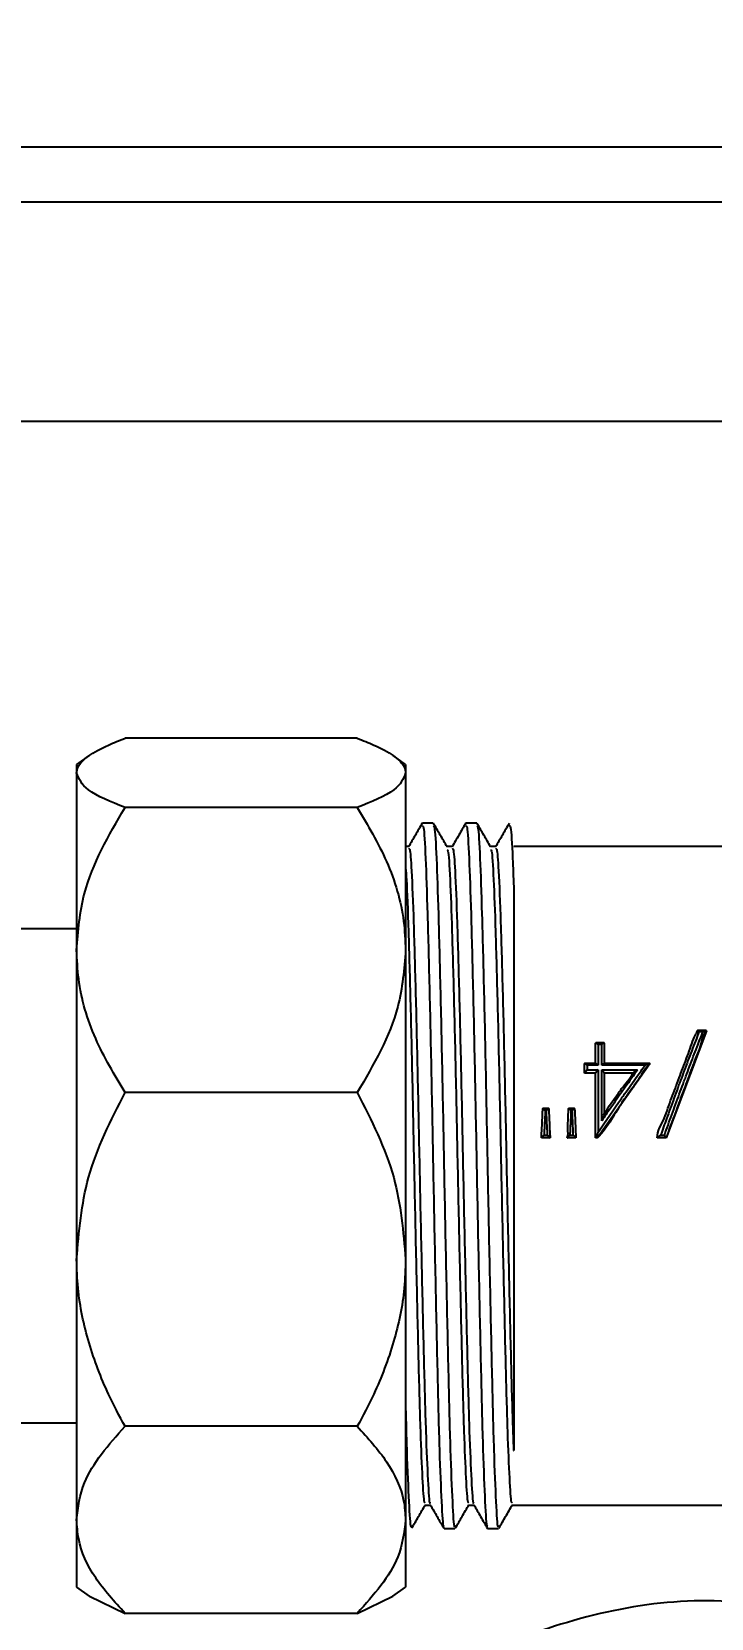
# Model space of a CAD drawing. Extents: x 75 to 2075, y 25 to 1460.
# Drawn here: x 436.7 to 467.6, y 1162.4 to 1234.7 of the extents above; entities that cross this region are included whole.
import ezdxf

# ---------------------------------------------------------------- set-up
doc = ezdxf.new("R2010")
doc.units = 0
doc.header["$LTSCALE"] = 5
doc.linetypes.add('SLD-KATı', pattern=[0])
doc.layers.get('0').update_dxf_attribs({"linetype": 'CONTINUOUS'})
doc.styles.add('SLDTEXTSTYLE1', font='GOTHIC.TTF', dxfattribs={"width": 0.913})
doc.dimstyles.new('SLDDIMSTYLE1', dxfattribs={"dimtxt": 17.5, "dimasz": 16.51, "dimexe": 0, "dimexo": 0.0625, "dimgap": 4.375, "dimtad": 1, "dimlfac": 0.8, "dimrnd": 1e-09, "dimzin": 12, "dimtxsty": 'SLDTEXTSTYLE1', "dimsah": 1, "dimcen": 0.09, "dimazin": 3, "dimtfac": 1, "dimtofl": 0, "dimtmove": 0, "dimatfit": 3, "dimtolj": 1, "dimtzin": 12})

# ---------------------------------------------------------------- blocks, each defined once
blk = doc.blocks.new('_D_5')
at = {"color": 7, "linetype": 'SLD-KATı'}
for p, q in [((224.877, 1226.853), (224.877, 1278.192)), ((924.877, 1226.853), (924.877, 1278.192)), ((224.877, 1273.192), (924.877, 1273.192))]:
    blk.add_line(p, q, dxfattribs=at)
for points in [[(224.877, 1273.192), (241.387, 1270.652), (241.387, 1275.732)], [(924.877, 1273.192), (908.367, 1275.732), (908.367, 1270.652)]]:
    blk.add_solid(points, dxfattribs=at)
at = {"color": 7, "linetype": 'SLD-KATı', "insert": (543.242, 1295.545), "char_height": 17.5, "attachment_point": 1, "style": 'SLDTEXTSTYLE1'}
blk.add_mtext('560', dxfattribs=at)

msp = doc.modelspace()

# ---------------------------------------------------------------- linework, layer by layer
at = {"color": 7, "linetype": 'SLD-KATı'}
for p, q in [((904.789, 1229.442), (244.966, 1229.442)), ((903.627, 1226.942), (246.127, 1226.942)), ((484.877, 1216.942), (426.16, 1216.942)), ((451.501, 1202.504), (440.915, 1202.504)), ((439.283, 1201.719), (438.708, 1201.317)), ((453.708, 1201.317), (453.137, 1201.716)), ((438.708, 1201.317), (438.708, 1200.925)), ((438.708, 1200.925), (438.708, 1192.854)), ((453.708, 1201.317), (453.708, 1200.925)), ((453.708, 1200.925), (453.708, 1192.854)), ((451.501, 1199.347), (440.915, 1199.347)), ((454.966, 1198.641), (454.47, 1198.641)), ((456.95, 1198.641), (456.454, 1198.641)), ((453.85, 1197.567), (453.708, 1197.567)), ((455.835, 1197.567), (455.592, 1197.567)), ((457.819, 1197.567), (457.576, 1197.567)), ((514.872, 1197.567), (458.633, 1197.567)), ((438.708, 1193.817), (426.263, 1193.817)), ((438.708, 1192.854), (438.708, 1178.756)), ((453.708, 1192.854), (453.708, 1178.756)), ((462.367, 1187.677), (462.367, 1188.615)), ((462.75, 1188.624), (462.377, 1188.624)), ((462.76, 1188.615), (462.76, 1187.677)), ((467.415, 1189.169), (465.585, 1184.295)), ((467.005, 1189.185), (467.001, 1189.175)), ((467.399, 1189.186), (467.01, 1189.186)), ((467.255, 1189.122), (467.081, 1189.122)), ((467.415, 1189.175), (467.415, 1189.169)), ((462.48, 1188.556), (462.48, 1187.609)), ((462.647, 1188.556), (462.48, 1188.556)), ((462.647, 1187.609), (462.647, 1188.556)), ((461.862, 1187.252), (461.862, 1187.677)), ((461.862, 1187.252), (461.862, 1187.252)), ((462.367, 1187.252), (461.862, 1187.252)), ((461.862, 1187.252), (461.862, 1187.249)), ((462.367, 1187.249), (461.862, 1187.249)), ((462.374, 1187.684), (461.869, 1187.684)), ((461.975, 1187.609), (461.975, 1187.395)), ((462.48, 1187.609), (461.975, 1187.609)), ((461.975, 1187.395), (462.48, 1187.395)), ((462.367, 1184.297), (462.367, 1187.252)), ((464.835, 1187.673), (462.447, 1184.295)), ((462.48, 1187.395), (462.48, 1184.556)), ((464.621, 1187.609), (462.647, 1187.609)), ((462.647, 1187.395), (464.277, 1187.395)), ((462.647, 1185.075), (462.647, 1187.395)), ((464.822, 1187.684), (462.752, 1187.684)), ((462.76, 1187.252), (462.76, 1185.413)), ((464.064, 1187.252), (462.76, 1187.252)), ((464.064, 1187.249), (462.76, 1187.249)), ((464.835, 1187.677), (464.835, 1187.673)), ((451.501, 1186.36), (440.915, 1186.36)), ((460.23, 1185.629), (459.963, 1185.629)), ((460.125, 1185.538), (460.068, 1185.538)), ((461.408, 1185.629), (461.139, 1185.629)), ((461.303, 1185.538), (461.243, 1185.538)), ((460.292, 1184.297), (459.899, 1184.297)), ((459.899, 1184.297), (459.899, 1184.295)), ((460.292, 1184.295), (459.899, 1184.295)), ((460.017, 1184.422), (460.174, 1184.422)), ((460.292, 1184.297), (460.292, 1184.295)), ((461.47, 1184.297), (461.077, 1184.297)), ((461.077, 1184.297), (461.077, 1184.295)), ((461.47, 1184.295), (461.077, 1184.295)), ((461.194, 1184.422), (461.352, 1184.422)), ((461.47, 1184.297), (461.47, 1184.295)), ((462.367, 1184.297), (462.367, 1184.295)), ((462.447, 1184.295), (462.367, 1184.295)), ((462.447, 1184.297), (462.447, 1184.295)), ((465.585, 1184.297), (465.172, 1184.297)), ((465.172, 1184.297), (465.172, 1184.295)), ((465.585, 1184.295), (465.172, 1184.295)), ((465.331, 1184.422), (465.506, 1184.422)), ((465.585, 1184.297), (465.585, 1184.295)), ((438.708, 1178.756), (438.708, 1166.891)), ((453.708, 1178.756), (453.708, 1166.891)), ((390.502, 1171.317), (438.708, 1171.317)), ((451.501, 1171.152), (440.915, 1171.152)), ((458.627, 1170.053), (458.633, 1170.044)), ((438.708, 1166.891), (438.708, 1163.817)), ((453.708, 1166.891), (453.708, 1163.817)), ((454.594, 1167.567), (454.836, 1167.567)), ((456.579, 1167.567), (456.82, 1167.567)), ((458.563, 1167.567), (468.255, 1167.567)), ((455.46, 1166.493), (455.956, 1166.493)), ((457.444, 1166.493), (457.94, 1166.493)), ((438.708, 1163.817), (439.286, 1163.412)), ((439.29, 1163.417), (440.915, 1162.63)), ((451.501, 1162.63), (453.126, 1163.417)), ((453.13, 1163.412), (453.708, 1163.817)), ((451.501, 1162.63), (440.915, 1162.63))]:
    msp.add_line(p, q, dxfattribs=at)
msp.add_arc((462.399, 1184.249), 0.0574, 85.83378, 123.71167, dxfattribs=at)
for points, knots in [([(438.708, 1200.925), (438.722, 1201.016), (438.761, 1201.278), (439.204, 1201.711), (439.996, 1202.145), (440.656, 1202.403), (440.915, 1202.504)], [0, 0, 0, 0, 0.1638324, 0.4746301, 0.7943883, 1, 1, 1, 1]), ([(451.501, 1202.504), (451.759, 1202.403), (452.409, 1202.15), (453.205, 1201.715), (453.654, 1201.283), (453.694, 1201.016), (453.708, 1200.925)], [0, 0, 0, 0, 0.2056132, 0.5170099, 0.8361664, 1, 1, 1, 1]), ([(440.915, 1199.347), (440.269, 1199.61), (439.045, 1200.109), (438.816, 1200.663), (438.708, 1200.925)], [0, 0, 0, 0, 0.527507, 1, 1, 1, 1]), ([(453.708, 1200.925), (453.6, 1200.663), (453.371, 1200.109), (452.147, 1199.61), (451.501, 1199.347)], [0, 0, 0, 0, 0.472492, 1, 1, 1, 1]), ([(438.708, 1192.854), (438.778, 1193.723), (438.963, 1196.003), (440.169, 1198.069), (440.915, 1199.347)], [0, 0, 0, 0, 0.381418, 1, 1, 1, 1]), ([(451.501, 1199.347), (451.981, 1198.539), (452.958, 1196.897), (453.627, 1194.663), (453.688, 1193.293), (453.708, 1192.854)], [0, 0, 0, 0, 0.3967483, 0.8067536, 1, 1, 1, 1]), ([(454.459, 1198.632), (454.356, 1198.453), (454.149, 1198.094), (453.942, 1197.736), (453.838, 1197.557)], [0, 0, 0, 0, 0.5, 1, 1, 1, 1]), ([(454.47, 1198.479), (454.487, 1198.501), (454.534, 1198.562), (454.616, 1197.2), (454.702, 1194.637), (454.794, 1191.031), (454.888, 1186.746), (454.973, 1182.112), (455.067, 1177.521), (455.158, 1173.347), (455.245, 1169.897), (455.341, 1167.592), (455.406, 1166.488), (455.444, 1166.605), (455.452, 1166.629)], [0, 0, 0, 0, 0.052283, 0.145592, 0.236812, 0.329599, 0.422585, 0.513715, 0.606929, 0.69933, 0.790828, 0.884202, 0.975821, 1, 1, 1, 1]), ([(455.597, 1197.557), (455.494, 1197.736), (455.287, 1198.094), (455.08, 1198.452), (454.976, 1198.632)], [0, 0, 0, 0, 0.499987, 1, 1, 1, 1]), ([(454.977, 1198.469), (454.991, 1198.482), (455.034, 1198.524), (455.112, 1197.191), (455.198, 1194.639), (455.29, 1191.03), (455.384, 1186.746), (455.469, 1182.112), (455.564, 1177.521), (455.654, 1173.347), (455.741, 1169.899), (455.837, 1167.582), (455.905, 1166.468), (455.946, 1166.607), (455.956, 1166.644)], [0, 0, 0, 0, 0.041377, 0.134911, 0.226352, 0.319364, 0.412575, 0.503926, 0.597365, 0.689989, 0.781709, 0.875309, 0.96715, 1, 1, 1, 1]), ([(456.444, 1198.632), (456.34, 1198.453), (456.133, 1198.094), (455.926, 1197.736), (455.823, 1197.557)], [0, 0, 0, 0, 0.5, 1, 1, 1, 1]), ([(456.455, 1198.479), (456.472, 1198.501), (456.519, 1198.562), (456.6, 1197.2), (456.686, 1194.637), (456.779, 1191.031), (456.872, 1186.746), (456.957, 1182.112), (457.052, 1177.521), (457.143, 1173.347), (457.23, 1169.897), (457.325, 1167.592), (457.39, 1166.488), (457.428, 1166.605), (457.436, 1166.629)], [0, 0, 0, 0, 0.052283, 0.145592, 0.236812, 0.329599, 0.422585, 0.513715, 0.606929, 0.69933, 0.790828, 0.884202, 0.975821, 1, 1, 1, 1]), ([(457.582, 1197.557), (457.478, 1197.736), (457.271, 1198.094), (457.064, 1198.452), (456.961, 1198.632)], [0, 0, 0, 0, 0.499979, 1, 1, 1, 1]), ([(456.962, 1198.469), (456.975, 1198.482), (457.018, 1198.524), (457.096, 1197.191), (457.182, 1194.639), (457.275, 1191.03), (457.368, 1186.746), (457.453, 1182.112), (457.548, 1177.521), (457.639, 1173.347), (457.726, 1169.899), (457.821, 1167.582), (457.889, 1166.468), (457.93, 1166.607), (457.941, 1166.644)], [0, 0, 0, 0, 0.041377, 0.134911, 0.226352, 0.319364, 0.412575, 0.503926, 0.597365, 0.689989, 0.781709, 0.875309, 0.96715, 1, 1, 1, 1]), ([(458.428, 1198.632), (458.324, 1198.453), (458.117, 1198.094), (457.911, 1197.736), (457.807, 1197.557)], [0, 0, 0, 0, 0.5, 1, 1, 1, 1]), ([(458.429, 1198.49), (458.449, 1198.52), (458.499, 1198.596), (458.571, 1197.455), (458.617, 1196.186), (458.633, 1195.737)], [0, 0, 0, 0, 0.304331, 0.754226, 1, 1, 1, 1]), ([(453.85, 1197.446), (453.864, 1197.468), (453.904, 1197.535), (453.981, 1196.507), (454.043, 1194.956), (454.108, 1192.868), (454.174, 1190.467), (454.267, 1186.466), (454.353, 1182.143), (454.447, 1177.858), (454.538, 1173.963), (454.625, 1170.743), (454.721, 1168.593), (454.786, 1167.564), (454.823, 1167.671), (454.831, 1167.693)], [0, 0, 0, 0, 0.041561, 0.124718, 0.224722, 0.237052, 0.329913, 0.422972, 0.514173, 0.607461, 0.699935, 0.791505, 0.884952, 0.976643, 1, 1, 1, 1]), ([(455.598, 1197.406), (455.611, 1197.417), (455.654, 1197.456), (455.732, 1196.213), (455.818, 1193.833), (455.91, 1190.465), (456.004, 1186.467), (456.089, 1182.143), (456.184, 1177.859), (456.274, 1173.962), (456.36, 1170.805), (456.452, 1168.68), (456.522, 1167.596), (456.564, 1167.688), (456.579, 1167.719)], [0, 0, 0, 0, 0.040611, 0.133995, 0.22529, 0.318154, 0.411216, 0.50242, 0.59571, 0.688187, 0.77976, 0.868267, 0.955326, 1, 1, 1, 1]), ([(455.835, 1197.446), (455.848, 1197.468), (455.888, 1197.535), (455.965, 1196.507), (456.027, 1194.956), (456.092, 1192.868), (456.159, 1190.467), (456.252, 1186.466), (456.337, 1182.143), (456.432, 1177.858), (456.523, 1173.963), (456.609, 1170.743), (456.705, 1168.593), (456.77, 1167.564), (456.808, 1167.671), (456.815, 1167.693)], [0, 0, 0, 0, 0.041561, 0.124718, 0.224722, 0.237052, 0.329913, 0.422972, 0.514173, 0.607461, 0.699935, 0.791505, 0.884952, 0.976643, 1, 1, 1, 1]), ([(457.582, 1197.406), (457.596, 1197.417), (457.639, 1197.456), (457.717, 1196.213), (457.802, 1193.833), (457.895, 1190.465), (457.988, 1186.467), (458.074, 1182.143), (458.168, 1177.859), (458.259, 1173.962), (458.344, 1170.805), (458.436, 1168.68), (458.506, 1167.596), (458.549, 1167.688), (458.563, 1167.719)], [0, 0, 0, 0, 0.040611, 0.133995, 0.22529, 0.318154, 0.411216, 0.50242, 0.59571, 0.688187, 0.77976, 0.868267, 0.955326, 1, 1, 1, 1]), ([(457.819, 1197.446), (457.832, 1197.468), (457.872, 1197.535), (457.949, 1196.507), (458.011, 1194.956), (458.076, 1192.868), (458.143, 1190.467), (458.236, 1186.466), (458.322, 1182.143), (458.416, 1177.857), (458.507, 1173.966), (458.575, 1171.446), (458.616, 1170.34), (458.627, 1170.053)], [0, 0, 0, 0, 0.050455, 0.151408, 0.272812, 0.287781, 0.400513, 0.513487, 0.624205, 0.737456, 0.849719, 0.960885, 1, 1, 1, 1]), ([(453.708, 1196.603), (453.721, 1196.442), (453.765, 1195.902), (453.833, 1193.776), (453.926, 1190.48), (454.019, 1186.463), (454.105, 1182.144), (454.199, 1177.858), (454.29, 1173.962), (454.376, 1170.805), (454.467, 1168.68), (454.537, 1167.596), (454.58, 1167.688), (454.594, 1167.719)], [0, 0, 0, 0, 0.042964, 0.143855, 0.24648, 0.349324, 0.450116, 0.553212, 0.65541, 0.756609, 0.85442, 0.95063, 1, 1, 1, 1]), ([(458.633, 1195.737), (458.633, 1195.174), (458.633, 1194.044), (458.633, 1191.939), (458.633, 1189.605), (458.633, 1187.075), (458.633, 1184.436), (458.633, 1181.756), (458.633, 1179.14), (458.633, 1176.666), (458.633, 1174.391), (458.633, 1172.374), (458.633, 1170.951), (458.633, 1170.263), (458.633, 1170.044)], [0, 0, 0, 0, 0.08743, 0.175621, 0.263811, 0.352001, 0.440187, 0.528333, 0.616479, 0.702278, 0.788077, 0.87393, 0.95977, 1, 1, 1, 1]), ([(440.915, 1186.36), (440.434, 1187.168), (439.458, 1188.811), (438.789, 1191.045), (438.728, 1192.415), (438.708, 1192.854)], [0, 0, 0, 0, 0.396745, 0.80675, 1, 1, 1, 1]), ([(453.708, 1192.854), (453.638, 1191.984), (453.453, 1189.704), (452.247, 1187.638), (451.501, 1186.36)], [0, 0, 0, 0, 0.3814217, 1, 1, 1, 1]), ([(462.48, 1188.556), (462.479, 1188.557), (462.466, 1188.568), (462.44, 1188.591), (462.406, 1188.614), (462.382, 1188.625), (462.369, 1188.625), (462.368, 1188.618), (462.367, 1188.615)], [0, 0, 0, 0, 0.011045, 0.252597, 0.52455, 0.720929, 0.860113, 1, 1, 1, 1]), ([(462.76, 1188.615), (462.759, 1188.618), (462.757, 1188.625), (462.744, 1188.625), (462.721, 1188.614), (462.687, 1188.591), (462.66, 1188.568), (462.648, 1188.557), (462.647, 1188.556)], [0, 0, 0, 0, 0.139855, 0.279093, 0.475368, 0.747418, 0.988955, 1, 1, 1, 1]), ([(465.172, 1184.297), (465.172, 1184.297), (465.172, 1184.61), (465.466, 1185.039), (465.707, 1185.803), (465.917, 1186.34), (466.172, 1187.027), (466.367, 1187.553), (466.666, 1188.3), (466.79, 1188.762), (467.001, 1189.131), (467.001, 1189.175), (467.001, 1189.175)], [0, 0, 0, 0, 0.000014, 0.174577, 0.267552, 0.453566, 0.500054, 0.686728, 0.779709, 0.965723, 0.99999, 1, 1, 1, 1]), ([(467.081, 1189.122), (467.069, 1189.092), (466.943, 1188.773), (466.761, 1188.303), (466.477, 1187.556), (466.278, 1187.024), (466.022, 1186.332), (465.824, 1185.788), (465.565, 1185.074), (465.42, 1184.669), (465.331, 1184.422)], [0, 0, 0, 0, 0.020587, 0.215174, 0.312434, 0.507711, 0.556338, 0.750921, 0.848182, 1, 1, 1, 1]), ([(465.506, 1184.422), (465.518, 1184.456), (465.643, 1184.806), (465.826, 1185.312), (466.11, 1186.094), (466.309, 1186.635), (466.564, 1187.323), (466.763, 1187.85), (467.022, 1188.526), (467.167, 1188.896), (467.255, 1189.122)], [0, 0, 0, 0, 0.020588, 0.215172, 0.312434, 0.50771, 0.556336, 0.750921, 0.848183, 1, 1, 1, 1]), ([(467.415, 1189.175), (467.415, 1189.175), (467.233, 1188.992), (467.163, 1188.473), (466.861, 1187.784), (466.671, 1187.251), (466.414, 1186.569), (466.214, 1186.031), (465.935, 1185.253), (465.723, 1184.735), (465.613, 1184.352), (465.585, 1184.297), (465.585, 1184.297)], [0, 0, 0, 0, 0.000012, 0.174578, 0.267554, 0.453567, 0.500051, 0.686729, 0.779706, 0.965723, 0.999985, 1, 1, 1, 1]), ([(467.081, 1189.122), (467.08, 1189.123), (467.07, 1189.136), (467.051, 1189.158), (467.029, 1189.177), (467.015, 1189.186), (467.011, 1189.185), (467.01, 1189.185)], [0, 0, 0, 0, 0.016737, 0.380946, 0.663701, 0.904552, 1, 1, 1, 1]), ([(467.255, 1189.122), (467.256, 1189.123), (467.278, 1189.136), (467.318, 1189.16), (467.367, 1189.181), (467.397, 1189.187), (467.412, 1189.185), (467.414, 1189.178), (467.415, 1189.175)], [0, 0, 0, 0, 0.009996, 0.322874, 0.609226, 0.781847, 0.890455, 1, 1, 1, 1]), ([(461.975, 1187.609), (461.974, 1187.609), (461.961, 1187.621), (461.935, 1187.645), (461.901, 1187.67), (461.878, 1187.683), (461.865, 1187.685), (461.863, 1187.68), (461.862, 1187.677)], [0, 0, 0, 0, 0.0111372, 0.2526799, 0.5245615, 0.720911, 0.86013, 1, 1, 1, 1]), ([(461.975, 1187.395), (461.974, 1187.395), (461.961, 1187.382), (461.935, 1187.356), (461.901, 1187.317), (461.878, 1187.286), (461.865, 1187.264), (461.863, 1187.256), (461.862, 1187.252)], [0, 0, 0, 0, 0.011098, 0.252648, 0.524639, 0.7209, 0.860171, 1, 1, 1, 1]), ([(462.48, 1187.395), (462.479, 1187.395), (462.466, 1187.382), (462.44, 1187.356), (462.406, 1187.317), (462.382, 1187.286), (462.369, 1187.264), (462.368, 1187.256), (462.367, 1187.252)], [0, 0, 0, 0, 0.011097, 0.252635, 0.524611, 0.720954, 0.860156, 1, 1, 1, 1]), ([(462.48, 1187.609), (462.479, 1187.609), (462.466, 1187.621), (462.44, 1187.645), (462.406, 1187.67), (462.383, 1187.683), (462.376, 1187.683), (462.374, 1187.683)], [0, 0, 0, 0, 0.013644, 0.309565, 0.642654, 0.883319, 1, 1, 1, 1]), ([(464.835, 1187.677), (464.835, 1187.677), (464.646, 1187.487), (464.339, 1186.955), (463.926, 1186.413), (463.287, 1185.516), (462.936, 1184.786), (462.447, 1184.297), (462.447, 1184.297)], [0, 0, 0, 0, 0.000013, 0.201988, 0.440542, 0.50017, 0.999987, 1, 1, 1, 1]), ([(462.48, 1184.556), (462.836, 1185.073), (463.239, 1185.658), (463.833, 1186.504), (464.191, 1187.01), (464.501, 1187.441), (464.621, 1187.609)], [0, 0, 0, 0, 0.498754, 0.565238, 0.831227, 1, 1, 1, 1]), ([(462.752, 1187.683), (462.75, 1187.683), (462.743, 1187.683), (462.72, 1187.67), (462.687, 1187.645), (462.66, 1187.621), (462.648, 1187.609), (462.647, 1187.609)], [0, 0, 0, 0, 0.116678, 0.357225, 0.690443, 0.986356, 1, 1, 1, 1]), ([(464.277, 1187.395), (464.257, 1187.366), (464.046, 1187.073), (463.789, 1186.711), (463.393, 1186.148), (463.059, 1185.671), (462.773, 1185.257), (462.647, 1185.075)], [0, 0, 0, 0, 0.038257, 0.386819, 0.473942, 0.767464, 1, 1, 1, 1]), ([(462.76, 1187.252), (462.759, 1187.256), (462.757, 1187.264), (462.744, 1187.286), (462.721, 1187.317), (462.687, 1187.356), (462.66, 1187.382), (462.648, 1187.395), (462.647, 1187.395)], [0, 0, 0, 0, 0.139813, 0.279068, 0.475308, 0.74738, 0.988904, 1, 1, 1, 1]), ([(462.76, 1185.413), (462.76, 1185.413), (462.831, 1185.484), (463.017, 1185.823), (463.304, 1186.18), (463.671, 1186.717), (463.933, 1186.99), (464.064, 1187.252), (464.064, 1187.252)], [0, 0, 0, 0, 0.000023, 0.13327, 0.500166, 0.609075, 0.999963, 1, 1, 1, 1]), ([(464.064, 1187.252), (464.064, 1187.255), (464.066, 1187.26), (464.079, 1187.274), (464.109, 1187.298), (464.176, 1187.341), (464.237, 1187.375), (464.277, 1187.395), (464.277, 1187.395)], [0, 0, 0, 0, 0.066539, 0.149022, 0.279779, 0.530257, 0.990882, 1, 1, 1, 1]), ([(464.835, 1187.677), (464.834, 1187.679), (464.833, 1187.683), (464.82, 1187.684), (464.79, 1187.679), (464.723, 1187.656), (464.662, 1187.629), (464.622, 1187.609), (464.621, 1187.609)], [0, 0, 0, 0, 0.066536, 0.148956, 0.279679, 0.530129, 0.990874, 1, 1, 1, 1]), ([(438.708, 1178.756), (438.816, 1180.019), (439.045, 1182.691), (440.269, 1185.093), (440.915, 1186.36)], [0, 0, 0, 0, 0.4724921, 1, 1, 1, 1]), ([(451.501, 1186.36), (452.147, 1185.093), (453.371, 1182.691), (453.6, 1180.019), (453.708, 1178.756)], [0, 0, 0, 0, 0.527509, 1, 1, 1, 1]), ([(459.899, 1184.297), (459.899, 1184.297), (459.899, 1184.437), (459.917, 1184.66), (459.934, 1185.055), (459.944, 1185.357), (459.96, 1185.578), (459.96, 1185.626), (459.96, 1185.626)], [0, 0, 0, 0, 0.000056, 0.314515, 0.500037, 0.888719, 0.999943, 1, 1, 1, 1]), ([(459.96, 1185.626), (459.961, 1185.628), (459.963, 1185.63), (459.975, 1185.623), (459.998, 1185.605), (460.03, 1185.576), (460.055, 1185.551), (460.067, 1185.539), (460.068, 1185.538)], [0, 0, 0, 0, 0.143669, 0.286767, 0.485361, 0.754794, 0.988784, 1, 1, 1, 1]), ([(460.068, 1185.538), (460.067, 1185.524), (460.059, 1185.338), (460.046, 1185.068), (460.03, 1184.71), (460.021, 1184.524), (460.017, 1184.422)], [0, 0, 0, 0, 0.037893, 0.504523, 0.727242, 1, 1, 1, 1]), ([(460.125, 1185.538), (460.126, 1185.539), (460.138, 1185.551), (460.163, 1185.576), (460.195, 1185.605), (460.218, 1185.623), (460.231, 1185.63), (460.232, 1185.628), (460.233, 1185.626)], [0, 0, 0, 0, 0.011208, 0.245548, 0.51507, 0.713623, 0.856514, 1, 1, 1, 1]), ([(460.174, 1184.422), (460.174, 1184.433), (460.166, 1184.619), (460.154, 1184.887), (460.138, 1185.247), (460.13, 1185.434), (460.125, 1185.538)], [0, 0, 0, 0, 0.028986, 0.49566, 0.71841, 1, 1, 1, 1]), ([(460.233, 1185.626), (460.233, 1185.626), (460.233, 1185.489), (460.25, 1185.267), (460.266, 1184.874), (460.276, 1184.569), (460.292, 1184.347), (460.292, 1184.297), (460.292, 1184.297)], [0, 0, 0, 0, 0.000057, 0.314452, 0.49997, 0.888727, 0.999944, 1, 1, 1, 1]), ([(461.077, 1184.297), (461.077, 1184.297), (461.14, 1184.423), (461.078, 1184.664), (461.118, 1185.053), (461.119, 1185.357), (461.136, 1185.578), (461.136, 1185.626), (461.136, 1185.626)], [0, 0, 0, 0, 0.000062, 0.314491, 0.500041, 0.888749, 0.999943, 1, 1, 1, 1]), ([(461.136, 1185.626), (461.136, 1185.628), (461.138, 1185.63), (461.151, 1185.623), (461.173, 1185.605), (461.206, 1185.576), (461.231, 1185.551), (461.243, 1185.539), (461.243, 1185.538)], [0, 0, 0, 0, 0.143486, 0.286377, 0.48493, 0.754452, 0.988792, 1, 1, 1, 1]), ([(461.243, 1185.538), (461.243, 1185.524), (461.234, 1185.338), (461.223, 1185.068), (461.207, 1184.71), (461.199, 1184.524), (461.194, 1184.422)], [0, 0, 0, 0, 0.03766, 0.504324, 0.727077, 1, 1, 1, 1]), ([(461.303, 1185.538), (461.304, 1185.539), (461.316, 1185.551), (461.341, 1185.576), (461.373, 1185.605), (461.396, 1185.623), (461.408, 1185.63), (461.41, 1185.628), (461.411, 1185.626)], [0, 0, 0, 0, 0.011208, 0.245557, 0.51509, 0.71365, 0.856486, 1, 1, 1, 1]), ([(461.352, 1184.422), (461.352, 1184.433), (461.344, 1184.619), (461.332, 1184.887), (461.316, 1185.247), (461.308, 1185.434), (461.303, 1185.538)], [0, 0, 0, 0, 0.028986, 0.49566, 0.718411, 1, 1, 1, 1]), ([(461.411, 1185.626), (461.411, 1185.626), (461.411, 1185.489), (461.428, 1185.267), (461.444, 1184.874), (461.454, 1184.569), (461.47, 1184.347), (461.47, 1184.297), (461.47, 1184.297)], [0, 0, 0, 0, 0.000057, 0.314451, 0.49997, 0.888727, 0.999944, 1, 1, 1, 1]), ([(462.647, 1185.075), (462.647, 1185.076), (462.674, 1185.162), (462.71, 1185.274), (462.746, 1185.38), (462.756, 1185.407), (462.759, 1185.414), (462.759, 1185.413), (462.76, 1185.413)], [0, 0, 0, 0, 0.007596, 0.659084, 0.861221, 0.929624, 0.968611, 1, 1, 1, 1]), ([(459.899, 1184.297), (459.9, 1184.299), (459.902, 1184.303), (459.915, 1184.319), (459.939, 1184.345), (459.975, 1184.382), (460.003, 1184.409), (460.016, 1184.422), (460.017, 1184.422)], [0, 0, 0, 0, 0.136032, 0.271315, 0.465186, 0.73934, 0.989061, 1, 1, 1, 1]), ([(460.174, 1184.422), (460.175, 1184.422), (460.188, 1184.409), (460.216, 1184.382), (460.252, 1184.345), (460.276, 1184.319), (460.289, 1184.303), (460.291, 1184.299), (460.292, 1184.297)], [0, 0, 0, 0, 0.010945, 0.260328, 0.534393, 0.728354, 0.863804, 1, 1, 1, 1]), ([(461.077, 1184.297), (461.078, 1184.299), (461.079, 1184.303), (461.093, 1184.319), (461.117, 1184.345), (461.152, 1184.382), (461.18, 1184.409), (461.194, 1184.422), (461.194, 1184.422)], [0, 0, 0, 0, 0.136213, 0.271657, 0.465517, 0.739684, 0.989055, 1, 1, 1, 1]), ([(461.352, 1184.422), (461.353, 1184.422), (461.366, 1184.409), (461.394, 1184.382), (461.43, 1184.345), (461.454, 1184.319), (461.467, 1184.303), (461.469, 1184.299), (461.47, 1184.297)], [0, 0, 0, 0, 0.010946, 0.260215, 0.534405, 0.728282, 0.863799, 1, 1, 1, 1]), ([(462.403, 1184.306), (462.406, 1184.317), (462.431, 1184.398), (462.457, 1184.483), (462.479, 1184.555), (462.48, 1184.556)], [0, 0, 0, 0, 0.123812, 0.987978, 1, 1, 1, 1]), ([(462.447, 1184.297), (462.446, 1184.298), (462.443, 1184.301), (462.427, 1184.304), (462.411, 1184.306), (462.403, 1184.306)], [0, 0, 0, 0, 0.3421566, 0.6833992, 1, 1, 1, 1]), ([(465.172, 1184.297), (465.172, 1184.299), (465.174, 1184.302), (465.189, 1184.316), (465.219, 1184.34), (465.268, 1184.377), (465.309, 1184.407), (465.331, 1184.422), (465.331, 1184.422)], [0, 0, 0, 0, 0.109535, 0.218153, 0.390799, 0.67703, 0.990085, 1, 1, 1, 1]), ([(465.585, 1184.297), (465.585, 1184.299), (465.583, 1184.304), (465.573, 1184.321), (465.558, 1184.346), (465.536, 1184.38), (465.517, 1184.407), (465.506, 1184.422), (465.506, 1184.422)], [0, 0, 0, 0, 0.166863, 0.333235, 0.510755, 0.719201, 0.987429, 1, 1, 1, 1]), ([(440.915, 1171.152), (440.656, 1171.637), (440.007, 1172.858), (439.211, 1174.95), (438.762, 1177.034), (438.722, 1178.32), (438.708, 1178.756)], [0, 0, 0, 0, 0.2056145, 0.5170134, 0.8361696, 1, 1, 1, 1]), ([(453.708, 1178.756), (453.694, 1178.32), (453.655, 1177.056), (453.212, 1174.972), (452.42, 1172.878), (451.759, 1171.637), (451.501, 1171.152)], [0, 0, 0, 0, 0.163829, 0.47463, 0.794387, 1, 1, 1, 1]), ([(453.708, 1172.001), (453.724, 1171.34), (453.77, 1169.485), (453.852, 1167.609), (453.921, 1166.466), (453.961, 1166.607), (453.972, 1166.644)], [0, 0, 0, 0, 0.192089, 0.538508, 0.878418, 1, 1, 1, 1]), ([(438.708, 1166.891), (438.778, 1167.461), (438.963, 1168.957), (440.169, 1170.313), (440.915, 1171.152)], [0, 0, 0, 0, 0.381419, 1, 1, 1, 1]), ([(451.501, 1171.152), (451.981, 1170.622), (452.958, 1169.544), (453.627, 1168.078), (453.688, 1167.179), (453.708, 1166.891)], [0, 0, 0, 0, 0.396746, 0.806752, 1, 1, 1, 1]), ([(440.915, 1162.63), (440.434, 1163.16), (439.458, 1164.237), (438.789, 1165.703), (438.728, 1166.603), (438.708, 1166.891)], [0, 0, 0, 0, 0.396747, 0.806752, 1, 1, 1, 1]), ([(453.708, 1166.891), (453.638, 1166.32), (453.453, 1164.824), (452.247, 1163.468), (451.501, 1162.63)], [0, 0, 0, 0, 0.381419, 1, 1, 1, 1]), ([(453.987, 1166.507), (454.09, 1166.686), (454.297, 1167.044), (454.504, 1167.402), (454.607, 1167.581)], [0, 0, 0, 0, 0.5, 1, 1, 1, 1]), ([(454.83, 1167.576), (454.934, 1167.397), (455.141, 1167.039), (455.348, 1166.681), (455.451, 1166.502)], [0, 0, 0, 0, 0.499987, 1, 1, 1, 1]), ([(455.971, 1166.507), (456.075, 1166.686), (456.281, 1167.044), (456.488, 1167.402), (456.592, 1167.581)], [0, 0, 0, 0, 0.500015, 1, 1, 1, 1]), ([(456.815, 1167.576), (456.918, 1167.397), (457.125, 1167.039), (457.332, 1166.681), (457.436, 1166.502)], [0, 0, 0, 0, 0.499987, 1, 1, 1, 1]), ([(457.955, 1166.507), (458.059, 1166.686), (458.266, 1167.044), (458.473, 1167.402), (458.576, 1167.581)], [0, 0, 0, 0, 0.5, 1, 1, 1, 1]), ([(482.365, 1153.789), (481.798, 1154.714), (480.726, 1156.464), (478.808, 1158.579), (476.876, 1160.221), (474.868, 1161.478), (472.64, 1162.435), (469.432, 1163.239), (465.235, 1163.28), (460.413, 1162.157), (455.839, 1160.249), (451.012, 1157.497), (446.008, 1153.872), (440.949, 1149.46), (436.502, 1144.985), (432.507, 1140.503), (428.679, 1135.784), (424.238, 1129.744), (419.54, 1122.476), (414.989, 1114.205), (411.192, 1105.829), (408.747, 1098.718), (407.375, 1092.98), (406.688, 1088.588), (406.46, 1084.129), (406.806, 1080.367), (407.501, 1077.534), (408.29, 1075.389), (409.362, 1073.352), (410.919, 1071.292), (413, 1069.396), (415.838, 1067.667), (418.217, 1066.969), (419.487, 1066.596)], [0, 0, 0, 0, 0.019368, 0.03667, 0.050411, 0.064218, 0.078537, 0.093454, 0.123434, 0.154288, 0.185581, 0.217451, 0.261103, 0.305556, 0.348972, 0.38561, 0.424783, 0.470321, 0.536218, 0.600081, 0.663841, 0.727472, 0.759267, 0.791245, 0.824823, 0.858529, 0.876617, 0.891642, 0.910957, 0.929119, 0.949866, 0.973238, 1, 1, 1, 1])]:
    msp.add_open_spline(points, degree=3, knots=knots, dxfattribs=at)

# ---------------------------------------------------------------- dimensions: what is measured, and where the dimension line sits
dim = msp.add_linear_dim(base=(924.877, 1273.192), p1=(224.877, 1221.853), p2=(924.877, 1221.853), dimstyle='SLDDIMSTYLE1', dxfattribs=at)
dim.commit()
dim.dimension.update_dxf_attribs({"geometry": '_D_5', "text_midpoint": (562.638, 1273.192), "dimtype": 160})

doc.saveas('drawing.dxf')
